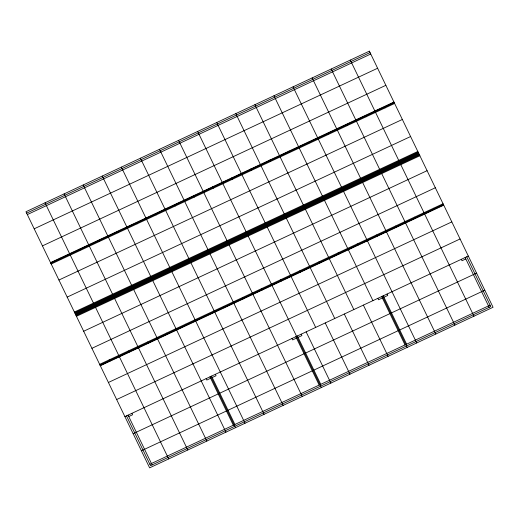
<?xml version="1.0" encoding="UTF-8"?>
<svg xmlns="http://www.w3.org/2000/svg" width="519" height="519" viewBox="0 0 519 519"><rect width="100%" height="100%" fill="white"/><g stroke="black" fill="none" stroke-linecap="round" stroke-linejoin="round"><path stroke-width="0.78" d="M26.638 213.16L370.053 52.588M27.325 214.581L370.741 54.015M34.196 228.808L377.611 68.242M42.441 245.883L385.857 85.311M50.518 262.601L393.934 102.029M50.687 262.958L394.103 102.386M50.856 263.315L394.278 102.743M51.199 264.022L394.622 103.456M58.932 280.026L402.348 119.461M67.178 297.102L410.594 136.529M74.392 312.042L417.808 151.47M74.736 312.749L418.152 152.184M75.08 313.463L418.496 152.891M75.424 314.177L418.839 153.605M75.768 314.884L419.183 154.318M76.111 315.597L419.527 155.025M76.455 316.311L419.871 155.739M83.669 331.245L427.085 170.68M91.915 348.32L435.331 187.755M99.648 364.325L443.064 203.759M99.985 365.039L443.408 204.467M100.161 365.395L443.576 204.823M100.329 365.752L443.751 205.18M108.406 382.471L451.822 221.898M116.652 399.539L460.068 238.974M124.897 416.614L468.313 256.042M128.764 416.549L132.579 414.765L131.891 413.345M210.643 378.267L206.828 380.051L206.14 378.63M212.232 377.521L216.047 375.737L215.359 374.316M296.498 338.122L292.684 339.906L291.996 338.485M298.088 337.382L301.902 335.598L301.215 334.171M382.354 297.984L378.533 299.768L377.851 298.341M383.943 297.238L387.758 295.454L387.07 294.033M465.822 258.955L462.007 260.739L461.32 259.312M133.143 433.689L476.559 273.117M141.389 450.758L484.804 290.192M149.848 464.246L490.085 305.159M466.724 256.788L490.773 306.586L150.536 465.666L126.487 415.868M465.134 257.528L489.183 307.326M384.391 106.492L385.079 107.913M433.521 208.216L434.208 209.644M350.286 60.087L473.97 316.181M365.311 115.413L365.999 116.833M414.441 217.137L415.129 218.564M331.206 69.008L454.891 325.102M346.231 124.333L346.919 125.754M395.368 226.057L396.049 227.484M312.133 77.928L435.811 334.022M327.158 133.253L327.846 134.674M376.288 234.977L376.976 236.405M293.053 86.848L416.738 342.942M383.256 295.817L406.617 344.188M308.078 142.174L308.766 143.594M357.208 243.898L357.896 245.325M382.458 296.187L407.194 347.406M381.666 296.557L405.028 344.934M273.974 95.768L372.921 300.644M288.999 151.094L289.686 152.515M338.129 252.818L338.816 254.245M363.378 305.107L388.115 356.326M254.894 104.689L353.841 309.564M269.919 160.014L270.607 161.435M319.049 261.738L319.736 263.165M344.305 314.027L369.041 365.246M235.814 113.609L334.761 318.491M250.839 168.934L251.527 170.355M299.969 270.659L300.657 272.086M325.225 322.948L349.962 374.167M216.734 122.529L315.682 327.411M231.759 177.855L232.447 179.276M280.889 279.585L281.577 281.006M306.145 331.868L330.882 383.087M297.4 335.955L320.761 384.332M197.661 131.45L321.339 387.55M295.811 336.701L319.172 385.072M212.686 186.775L213.374 188.196M261.816 288.506L262.504 289.926M178.581 140.37L302.266 396.471M193.606 195.695L194.294 197.116M242.736 297.426L243.424 298.847M159.502 149.29L283.186 405.391M174.527 204.616L175.214 206.037M223.657 306.346L224.344 307.767M140.422 158.211L264.106 414.311M155.447 213.536L156.135 214.963M204.577 315.267L205.264 316.687M121.342 167.131L245.026 423.232M211.544 376.1L234.906 424.471M136.367 222.456L137.055 223.884M185.497 324.187L186.185 325.608M210.753 376.47L235.49 427.688M209.955 376.846L233.316 425.217M102.262 176.058L225.947 432.152M117.288 231.377L117.975 232.804M166.417 333.107L167.105 334.528M83.189 184.978L206.867 441.072M98.214 240.297L98.902 241.724M147.344 342.027L148.032 343.448M64.109 193.898L187.794 449.992M79.135 249.217L79.822 250.645M128.264 350.948L128.952 352.369M45.03 202.819L168.714 458.913M60.055 258.138L60.742 259.565M109.185 359.868L109.872 361.289M128.076 415.129L152.125 464.92M369.366 51.167L25.95 211.739L149.634 467.833L493.05 307.261L369.366 51.167"/></g></svg>
